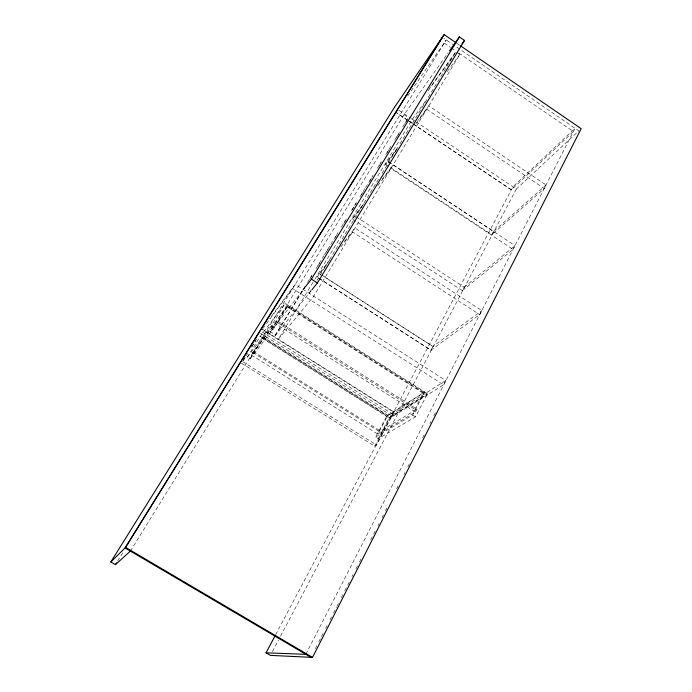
<?xml version="1.0" encoding="UTF-8"?>
<svg xmlns="http://www.w3.org/2000/svg" width="692" height="692" viewBox="0 0 692 692"><rect width="100%" height="100%" fill="white"/><g stroke="black" fill="none" stroke-linecap="round" stroke-linejoin="round"><path stroke-width="0.52" stroke-dasharray="3.46 2.59" d="M315.362 648.663L316.832 645.774M318.787 641.925L323.683 632.298M325.647 628.448L327.117 625.559M330.049 619.79L331.52 616.901M333.483 613.051L336.416 607.273M336.909 606.313L338.379 603.424M341.312 597.654L342.782 594.765M344.746 590.916L347.194 586.098M347.678 585.138L349.642 581.289M352.09 576.479L353.067 574.55M356.008 568.781L357.479 565.892M359.433 562.042L360.904 559.153M370.696 539.907L373.144 535.089M373.637 534.129L375.592 530.28M378.04 525.47L379.026 523.541M381.958 517.763L383.429 514.883M385.383 511.033L386.854 508.144M396.654 488.889L398.116 486.009M403.998 474.452L404.976 472.532M407.917 466.754L409.379 463.865M422.604 437.88L424.075 434.991M429.948 423.443L430.926 421.523M433.867 415.745L435.337 412.856M260.581 333.319L392.831 416.437L443.572 384.83L445.795 380.496L295.181 284.369L269.664 318.675M305.855 654.321L575.052 128.271L512.893 186.823M318.796 278.288L430.934 350.178L479.72 314.644L481.788 310.604L354.987 228.023L344.382 241.491M356.207 216.804L464.176 287.215L462.291 290.718L513.083 249.44L515.021 245.669L387.589 161.141L385.608 164.376L397.857 147.976M493.578 231.465L491.804 234.77L544.258 188.527L546.057 185.006L428.806 105.85L417.856 120.538M375.583 437.067L412.666 415.027L424.672 391.914L386.828 415.935L375.583 437.067L378.213 438.711L415.563 416.852L427.526 393.731L285.147 303.356L259.915 336.814L389.198 417.994L427.284 394.198L284.862 303.814M414.802 409.283L423.418 392.71L287.284 306.331L277.345 322.489L414.802 409.283L416.03 408.54M415.503 412.025L416.999 409.145L277.155 320.811L251.196 354.961L378.213 434.317L415.503 412.025L275.433 323.622L251.196 354.961M430.934 350.178L432.924 346.467L321.944 275.234L432.872 346.51L481.788 310.604M272.44 651.561L278.53 640.091M280.502 636.277L516.327 189.028L416.662 122.199M378.213 438.711L389.423 417.561L427.526 393.731M241.465 363.179L374.675 446.15L391.923 413.617L393.912 412.354L262.476 329.66M275.684 634.668L512.954 186.771M374.675 446.15L376.604 445.051L393.912 412.354M392.831 416.437L394.873 412.57L445.795 380.496M378.732 431.142L379.744 430.528L387.857 415.278L263.557 337.186L250.106 358.75L247.381 357.055L260.175 336.39L389.423 417.561M378.213 434.317L379.605 431.687L416.999 409.145M456.763 52.185L459.886 54.322L313.727 296.202L278.331 339.236L314.255 280.26M309.16 293.296L311.4 289.602M317.005 280.381L379.77 177.083M382.01 173.398L397.701 147.569M399.941 143.884L455.985 51.649L429.663 88.057M314.808 279.343L412.475 119.007L425.744 100.894M462.351 290.666L352.358 219.009L364.139 202.886M305.302 286.064L274.309 336.71L311.313 290.519M307.559 282.388L312.066 275.018M316.01 268.574L323.899 255.685M324.462 254.768L337.981 232.668M341.364 227.14L346.995 217.937M351.501 210.567L356.579 202.28M359.952 196.762L365.03 188.475M365.592 187.549L372.919 175.586M377.425 168.217L381.37 161.772M385.877 154.411L392.07 144.282M394.89 139.68L399.396 132.31M402.779 126.792L408.41 117.579M305.466 286.211L275.606 335.014L270.477 331.788L404.102 114.69L448.226 52.653M309.973 278.841L312.23 275.156M317.862 265.953L320.681 261.351M326.313 252.139L329.695 246.612M335.326 237.408L338.146 232.797M343.777 223.594L346.035 219.909M352.228 209.78L356.172 203.336M361.25 195.049L364.061 190.438M369.701 181.235L373.075 175.707M379.277 165.578L381.526 161.893M387.165 152.681L389.977 148.079M396.741 137.033L399.561 132.423M405.192 123.219L407.45 119.534M250.106 358.75L274.266 327.774L288.123 305.241L262.614 338.5M247.381 357.055L271.255 325.871L285.147 303.356M130.407 551.1L446.253 39.928L406.524 97.572M117.692 560.978L123.401 551.792M243.152 360.463L245.409 356.83M251.603 346.839L255.547 340.481M243.238 360.679L247.762 353.387M251.724 346.995L257.389 337.878M428.054 90.782L453.182 56.052M447.24 71.57L459.886 54.322M262.891 328.415L292.578 288.59L443.572 384.83M397.891 147.318L387.546 161.201L493.517 231.517L546.057 185.006M415.823 123.894L426.739 109.275L544.258 188.527M382.2 179.202L393.168 164.817M352.358 219.009L364.165 203.552M377.884 185.594L390.954 168.493L513.083 249.44M253.687 352.955L254.353 352.098L379.744 430.528M277.345 322.489L278.158 321.451M270.477 331.788L305.475 286.782M329.807 260.01L319.168 273.539L320.993 274.707M326.252 265.373L316.988 277.129L319.211 273.478L321.027 274.646M340.749 246.992L352.609 231.958L479.72 314.644M516.267 189.089L578.815 130.857L443.909 38.311M464.116 287.267L515.021 245.669M386.594 416.359L424.421 392.381M242.667 361.596L376.604 445.051M252.779 352.392L379.605 431.687M262.008 328.968L394.873 412.57M262.095 331.978L391.923 413.617M263.297 337.61L387.624 415.71M271.255 325.871L274.266 327.774M412.666 415.027L415.563 416.852M287.007 306.79L423.175 393.177M318.83 278.236L430.986 350.143M385.66 164.315L491.865 234.718M398.843 110.227L410.477 117.943M411.316 118.6L415.823 121.532M404.102 114.69L408.574 117.692M412.242 123.288L396.17 112.502L407.735 120.365M413.141 123.885L511.353 189.798M408.626 120.962L412.198 123.358M413.089 123.955L511.293 189.85L573.357 131.575L456.746 51.658M456.608 43.155L459.272 44.98M444.281 43.12L450.509 47.385M451.4 47.999L455.855 51.052"/><path stroke-width="1.04" d="M275.182 635.619L266.031 652.807L270.468 655.385L312.533 657.4L581.168 128.669L460.163 45.594M311.988 289.68L317.377 282.959L464.496 40.421L459.41 36.927L449.471 50.905M306.141 285.934L311.417 279.144L459.41 36.927M442.344 37.238L125.044 547.952L310.95 657.322M115.426 564.637L110.832 561.965L125.607 547.407L444.152 34.6L455.717 42.541M116.567 562.804L115.417 564.646L130.407 551.1M110.832 561.965L394.518 107.217M394.475 107.286L444.152 34.6M461.979 43.899L464.496 40.421M266.031 652.807L305.855 654.321M125.607 547.407L312.533 657.4M311.417 279.144L317.377 282.959"/></g></svg>
